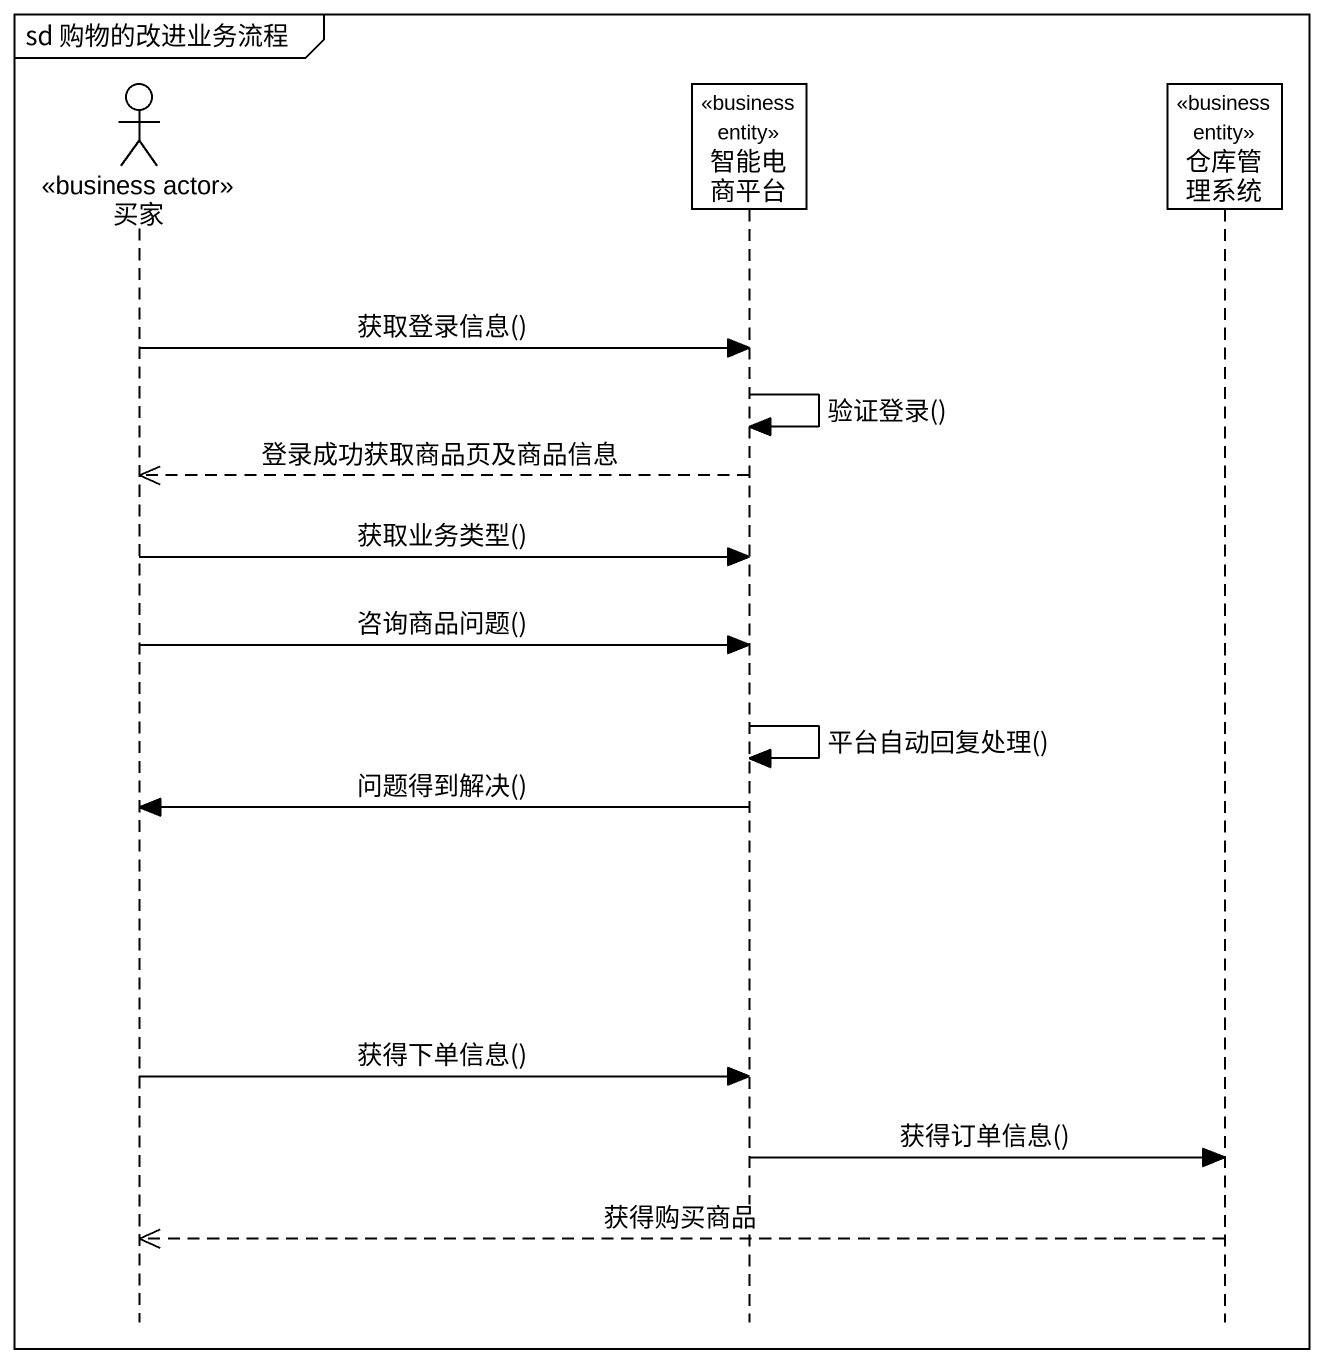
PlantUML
@startuml
mainframe sd 购物的改进业务流程
hide footbox
actor 买家 <<business actor>>
participant 智能电商平台 <<business entity>>
participant 仓库管理系统 <<business entity>>

买家 -> 智能电商平台 : 获取登录信息()
智能电商平台 -> 智能电商平台 : 验证登录()
智能电商平台 -->> 买家 : 登录成功获取商品页及商品信息
买家 -> 智能电商平台 : 获取业务类型()
买家 -> 智能电商平台 : 咨询商品问题()
智能电商平台 -> 智能电商平台 : 平台自动回复处理()
智能电商平台 -> 买家 : 问题得到解决()
买家 -> 智能电商平台 : 获得下单信息()
智能电商平台 -> 仓库管理系统 : 获得订单信息()
仓库管理系统 -->> 买家 : 获得购买商品
@enduml
